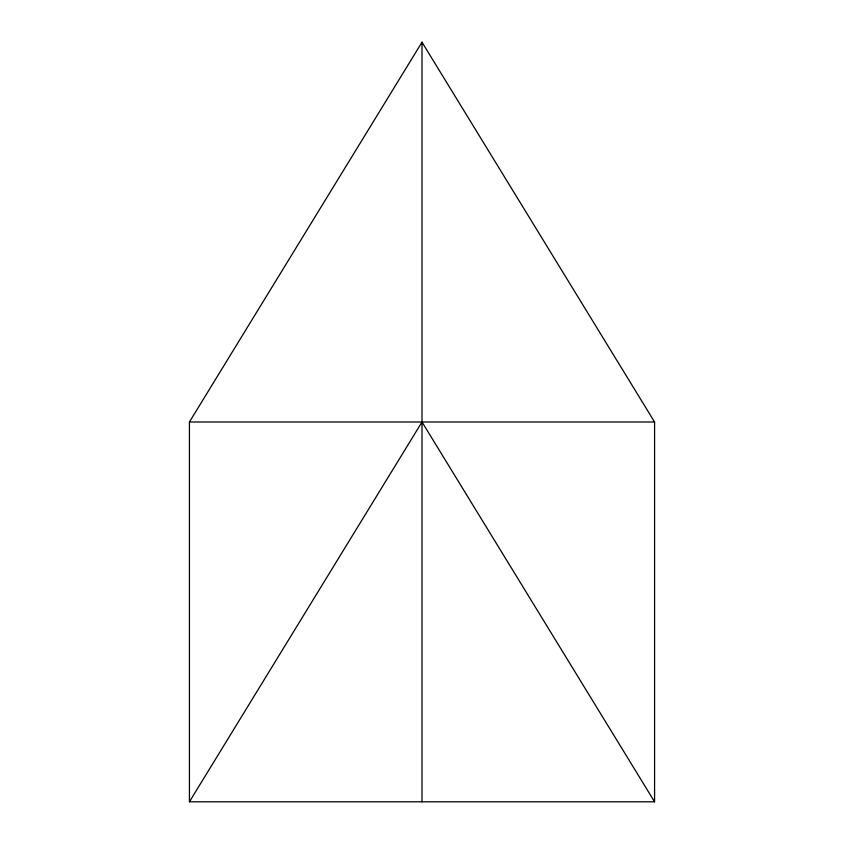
<?xml version="1.0" encoding="UTF-8"?>
<svg xmlns="http://www.w3.org/2000/svg" width="844" height="844" viewBox="0 0 844 844"><rect width="100%" height="100%" fill="white"/><g stroke="black" fill="none" stroke-linecap="round" stroke-linejoin="round"><path stroke-width="1.27" d="M189.425 422L422 42.2L654.575 422L654.575 801.8L189.425 801.8L189.425 422L654.575 422M189.425 801.8L422 422L654.575 801.8M422 42.2L422 801.8"/></g></svg>
